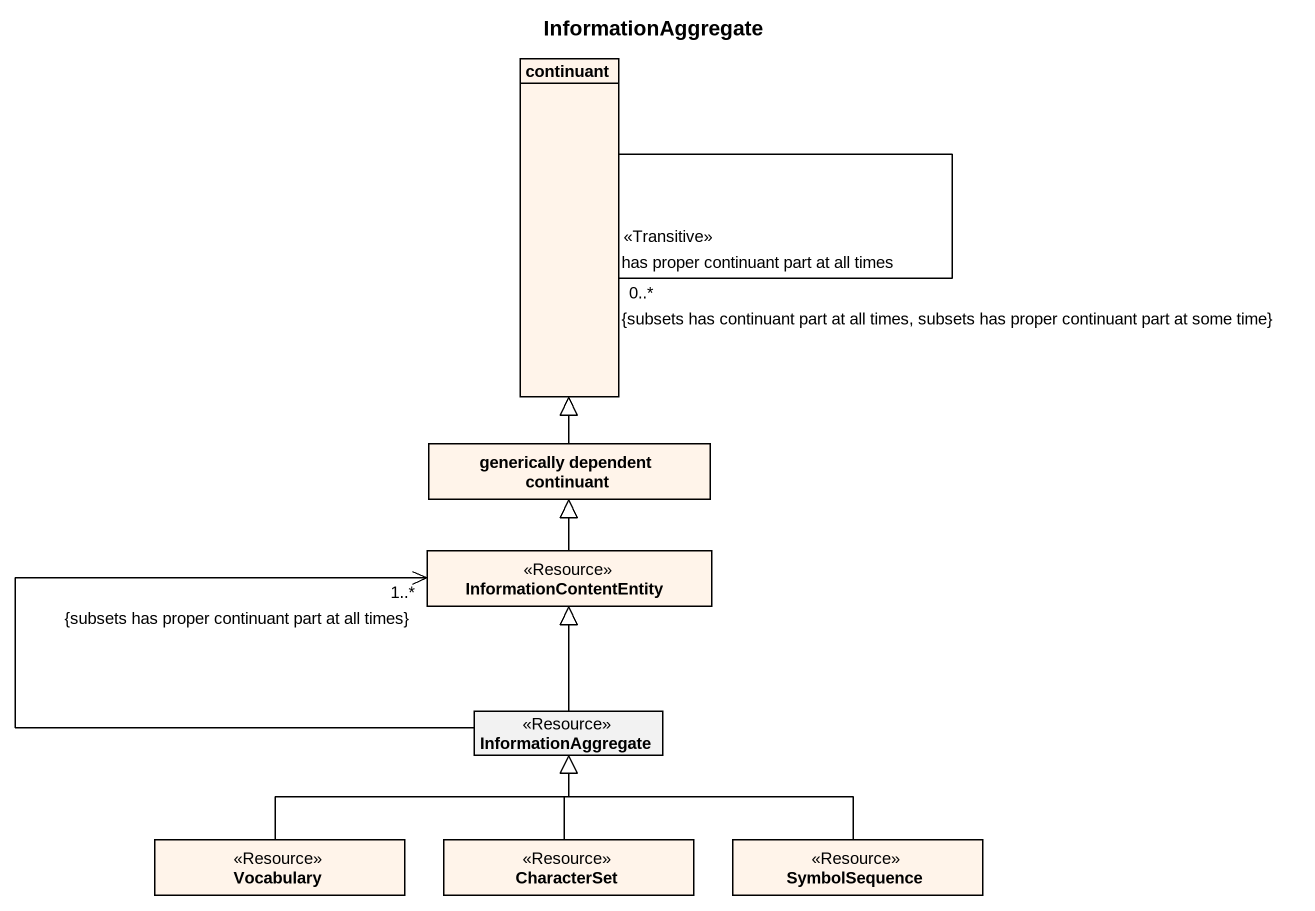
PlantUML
@startuml
title InformationAggregate
hide circle
hide empty members
class continuant #FFF4EA
class "generically dependent continuant" as generically_dependent #FFF4EA
class InformationContentEntity <<Resource>> #FFF4EA
class InformationAggregate <<Resource>>
class Vocabulary <<Resource>> #FFF4EA
class CharacterSet <<Resource>> #FFF4EA
class SymbolSequence <<Resource>> #FFF4EA
continuant -- "has proper continuant part at all times\n<<Transitive>>\n0..*\n{subsets has continuant part at all times, subsets has proper continuant part at some time}" continuant
generically_dependent -up-|> continuant
InformationContentEntity -up-|> generically_dependent
InformationAggregate -up-|> InformationContentEntity
InformationAggregate -up-> "1..*\n{subsets has proper continuant part at all times}" InformationContentEntity
Vocabulary -right-|> InformationAggregate
CharacterSet -up-|> InformationAggregate
SymbolSequence -left-|> InformationAggregate
@enduml
